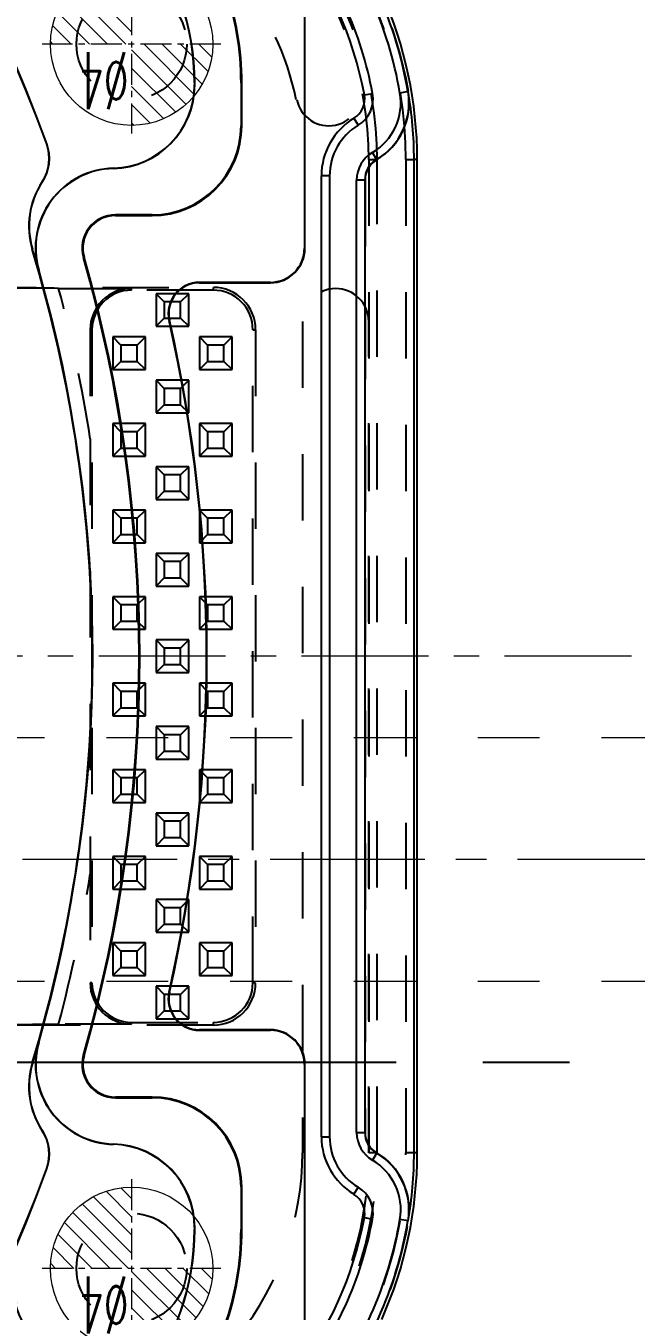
# Model space of a CAD drawing. Header units: millimetres. Extents: x -1495 to -116, y -3881 to 1305.
# Drawn here: x -697.21 to -682.17, y -362.94 to -331.28 of the extents above; entities that cross this region are included whole.
import ezdxf

# ---------------------------------------------------------------- set-up
doc = ezdxf.new("R2010")
doc.units = ezdxf.units.MM
doc.header["$LTSCALE"] = 16.335
doc.linetypes.add('CENTER', pattern=[0.6, 0.375, -0.075, 0.075, -0.075])
doc.linetypes.add('HIDDEN', pattern=[0.2, 0.1, -0.1])
doc.layers.get('0').update_dxf_attribs({"linetype": 'CONTINUOUS'})
for name, color, linetype, lineweight in [('center', 1, 'CENTER', 9), ('cool', 153, 'HIDDEN', 9), ('epin', 13, 'CONTINUOUS', 9)]:
    doc.layers.add(name, color=color, linetype=linetype, lineweight=lineweight)
doc.layers.add('DEFAULT_2', color=8, linetype='HIDDEN')
doc.styles.add('TXT05', font='txt.shx', dxfattribs={"width": 0.5, "bigfont": 'gbcbig.shx'})

# ---------------------------------------------------------------- blocks, each defined once
blk = doc.blocks.new('epin_ejp_4')
at = {"layer": 'epin'}
h = blk.add_hatch(dxfattribs=at)
h.set_pattern_fill('_ANSI31', color=123, scale=0.1, angle=90, style=0)
h.set_pattern_definition([(135, (760.4252, 313.6428), (-0.2245064, -0.2245064), [])])
h.paths.add_polyline_path([(0, 2, 0.414214), (-2, 0), (0, 0)])
h.paths.add_polyline_path([(2, 0), (0, 0), (0, -2, 0.414214)])
at = {"layer": 'epin', "color": 1, "linetype": 'CENTER', "ltscale": 0.124395}
for p, q in [((0, -2.2), (0, 2.2)), ((-2.2, 0), (2.2, 0))]:
    blk.add_line(p, q, dxfattribs=at)
at = {"layer": 'epin'}
blk.add_circle((0, 0), 2, dxfattribs=at)
at = {"layer": 'epin', "color": 6, "style": 'TXT05', "width": 0.5}
blk.add_text('%%c4', height=1.4, dxfattribs=at).set_placement((0.08, 0.2))
blk = doc.blocks.new('5')
at = {"layer": 'epin', "rotation": 180}
for p in [(-907.172, 2372.203), (-907.172, 2342.053)]:
    blk.add_blockref('epin_ejp_4', p, dxfattribs=at)

msp = doc.modelspace()

# ---------------------------------------------------------------- linework, layer by layer
at = {"color": 7, "linetype": 'Continuous'}
for p, q in [((-690.34, -329.505), (-690.34, -336.758)), ((-690.329, -336.758), (-690.329, -329.478)), ((-693.048, -332.688), (-693.048, -332.738)), ((-693.043, -332.688), (-693.048, -332.688)), ((-693.048, -332.738), (-693.043, -332.738)), ((-693.043, -332.738), (-693.043, -332.687)), ((-691.902, -332.688), (-691.902, -333.743)), ((-691.884, -333.743), (-691.884, -332.688)), ((-688.865, -332.984), (-688.664, -332.947)), ((-687.783, -332.902), (-687.988, -332.937)), ((-689.123, -333.553), (-689.017, -333.729)), ((-696.69, -334.191), (-696.685, -334.189)), ((-688.562, -334.579), (-688.667, -334.4)), ((-687.641, -359.038), (-687.641, -334.577)), ((-687.563, -334.577), (-687.641, -334.577)), ((-687.563, -359.038), (-687.563, -334.577)), ((-695.047, -334.794), (-695.047, -334.789)), ((-696.8, -335.124), (-696.796, -335.126)), ((-689.923, -358.639), (-689.923, -334.977)), ((-689.722, -334.977), (-689.923, -334.977)), ((-689.722, -334.977), (-689.722, -358.639)), ((-689.055, -358.536), (-689.055, -335.08)), ((-688.854, -335.08), (-689.055, -335.08)), ((-688.854, -335.08), (-688.854, -358.536)), ((-694.095, -335.936), (-694.997, -335.936)), ((-694.996, -335.954), (-694.095, -335.954)), ((-697.04, -336.782), (-697.045, -336.784)), ((-696.884, -337.294), (-696.889, -337.296)), ((-691.181, -337.599), (-692.927, -337.599)), ((-692.927, -337.609), (-691.181, -337.609)), ((-692.927, -356.007), (-692.927, -356.017)), ((-691.181, -356.007), (-692.927, -356.007)), ((-692.927, -356.017), (-691.181, -356.017)), ((-691.181, -356.017), (-691.181, -356.007)), ((-696.889, -356.32), (-696.884, -356.321)), ((-697.045, -356.832), (-697.04, -356.833)), ((-690.34, -356.858), (-690.34, -364.111)), ((-690.329, -356.858), (-690.34, -356.858)), ((-690.329, -364.138), (-690.329, -356.858)), ((-694.095, -357.662), (-694.997, -357.662)), ((-694.996, -357.679), (-694.095, -357.679)), ((-696.796, -358.489), (-696.8, -358.492)), ((-689.923, -358.639), (-689.722, -358.639)), ((-689.055, -358.536), (-688.854, -358.536)), ((-695.047, -358.826), (-695.047, -358.821)), ((-688.562, -359.036), (-688.667, -359.216)), ((-687.563, -359.038), (-687.641, -359.038)), ((-696.685, -359.427), (-696.69, -359.425)), ((-691.902, -359.873), (-691.902, -360.928)), ((-691.884, -360.928), (-691.884, -359.873)), ((-689.121, -360.059), (-689.017, -359.887)), ((-693.048, -360.878), (-693.048, -360.929)), ((-693.043, -360.878), (-693.048, -360.878)), ((-693.048, -360.928), (-693.043, -360.928)), ((-693.043, -360.928), (-693.043, -360.878)), ((-688.861, -360.633), (-688.664, -360.669)), ((-687.783, -360.714), (-687.988, -360.679))]:
    msp.add_line(p, q, dxfattribs=at)
at = {"color": 1, "linetype": 'CENTER', "ltscale": 1.741537}
msp.add_line((-835.3, -356.808), (-635.3, -356.808), dxfattribs=at)
at = {"color": 7, "linetype": 'Continuous'}
for centre, radius, start, end in [((-731.28, -346.808), 36.825, 20.0396, 90), ((-731.28, -346.808), 36.82, 20.0396, 90), ((-699.12, -332.688), 7.218, 360, 38.5802), ((-699.12, -332.688), 7.236, 0, 38.5802), ((-697.613, -334.577), 9.763, 9.6739, 38.5802), ((-697.613, -334.577), 9.964, 9.6739, 38.5802), ((-699.12, -332.688), 6.072, 0, 38.5714), ((-699.12, -332.688), 6.077, 0.0088, 38.5802), ((-697.613, -334.577), 9.096, 10.326, 38.5802), ((-697.613, -334.577), 8.891, 10.326, 38.5802), ((-697.613, -334.577), 10.05, 0, 24.082), ((-695.1, -332.738), 2.057, 271.4761, 0), ((-695.1, -332.738), 2.052, 271.4761, 0), ((-689.406, -333.082), 0.55, 301.0409, 10.326), ((-689.406, -333.082), 0.755, 301.0409, 10.326), ((-689.39, -333.176), 1.422, 300.5436, 9.6739), ((-689.39, -333.176), 1.623, 300.5436, 9.6739), ((-689.39, -333.176), 1.63, 300.5436, 9.6739), ((-697.613, -334.577), 9.971, 360, 9.6739), ((-688.266, -334.977), 1.657, 121.0409, 180), ((-694.095, -333.743), 2.211, 270, 0), ((-694.095, -333.743), 2.193, 270, 0), ((-688.266, -334.977), 1.456, 121.0409, 180), ((-697.668, -334.548), 1.042, 326.448, 20.0396), ((-697.668, -334.548), 1.047, 326.448, 20.0396), ((-688.266, -335.08), 0.789, 120.5436, 180), ((-688.266, -335.08), 0.588, 120.5436, 180), ((-688.266, -335.08), 0.581, 120.5436, 180), ((-694.997, -336.756), 1.968, 91.4761, 195.903), ((-694.997, -336.756), 1.963, 91.4761, 195.903), ((-695.156, -336.214), 1.973, 146.448, 196.7857), ((-695.156, -336.214), 1.968, 146.448, 196.7857), ((-694.996, -336.758), 0.822, 90.0184, 195.9008), ((-694.996, -336.758), 0.804, 90, 195.8764), ((-730.275, -346.808), 34.709, 343.2143, 16.7857), ((-730.275, -346.808), 34.715, 15.903, 16.7857), ((-691.181, -336.758), 0.851, 270, 0), ((-691.181, -336.758), 0.841, 270, 360), ((-730.275, -346.808), 35.861, 344.0986, 15.9008), ((-730.275, -346.808), 35.879, 344.0992, 15.9013), ((-730.275, -346.808), 34.72, 344.097, 15.903), ((-692.927, -338.366), 0.767, 90, 192.7368), ((-692.927, -338.366), 0.757, 90, 192.7368), ((-730.275, -346.808), 37.523, 347.2632, 12.7368), ((-730.275, -346.808), 37.534, 347.2632, 12.7368), ((-692.927, -355.25), 0.767, 167.2632, 270), ((-692.927, -355.25), 0.757, 167.2632, 270), ((-691.181, -356.858), 0.851, 360, 90), ((-691.181, -356.858), 0.841, 0, 90), ((-730.275, -346.808), 34.715, 343.2143, 344.097), ((-694.997, -356.859), 1.968, 164.097, 268.5239), ((-694.997, -356.859), 1.963, 164.097, 268.5239), ((-694.996, -356.858), 0.822, 164.1236, 270), ((-694.996, -356.858), 0.804, 164.0992, 269.9816), ((-695.156, -357.401), 1.973, 163.2143, 213.552), ((-695.156, -357.401), 1.968, 163.2143, 213.552), ((-694.095, -359.873), 2.211, 0, 90), ((-694.095, -359.873), 2.193, 360, 90), ((-697.668, -359.068), 1.042, 339.9604, 33.552), ((-697.668, -359.068), 1.047, 339.9604, 33.552), ((-688.266, -358.639), 1.657, 180, 238.9591), ((-688.266, -358.639), 1.456, 180, 238.9591), ((-688.266, -358.536), 0.789, 180, 239.4564), ((-688.266, -358.536), 0.588, 180, 239.4564), ((-688.266, -358.536), 0.581, 180, 239.4564), ((-695.1, -360.878), 2.057, 360, 88.5239), ((-695.1, -360.878), 2.052, 0, 88.5239), ((-689.39, -360.44), 1.422, 350.3261, 59.4564), ((-689.39, -360.44), 1.623, 350.3261, 59.4564), ((-689.39, -360.44), 1.63, 350.3261, 59.4564), ((-697.613, -359.038), 10.05, 335.918, 0), ((-697.613, -359.038), 9.971, 350.3261, 0), ((-731.28, -346.808), 36.82, 270, 339.9604), ((-731.28, -346.808), 36.825, 270, 339.9604), ((-689.406, -360.533), 0.755, 349.674, 58.9591), ((-689.406, -360.533), 0.55, 349.674, 58.9591), ((-699.12, -360.928), 6.072, 321.4198, 359.9912), ((-699.12, -360.928), 6.077, 321.4286, 0), ((-699.12, -360.928), 7.218, 321.4198, 0), ((-699.12, -360.928), 7.236, 321.4198, 0), ((-697.613, -359.038), 8.891, 321.4198, 349.674), ((-697.613, -359.038), 9.096, 321.4198, 349.674), ((-697.613, -359.038), 9.763, 321.4198, 350.3261), ((-697.613, -359.038), 9.964, 321.4198, 350.3261)]:
    msp.add_arc(centre, radius, start, end, dxfattribs=at)
at = {"layer": 'center', "color": 1, "linetype": 'CENTER', "ltscale": 0.510071}
msp.add_line((-682.286, -346.808), (-782.535, -346.808), dxfattribs=at)
at = {"layer": 'cool', "ltscale": 0.932966}
for p, q in [((-814.09, -348.808), (-656.51, -348.808)), ((-814.09, -354.808), (-656.51, -354.808))]:
    msp.add_line(p, q, dxfattribs=at)
at = {"layer": 'cool', "color": 1, "linetype": 'CENTER', "ltscale": 0.621977}
msp.add_line((-825.3, -351.808), (-645.3, -351.808), dxfattribs=at)
at = {"layer": 'DEFAULT_2', "color": 8, "linetype": 'HIDDEN'}
for p, q in [((-691.884, -332.688), (-691.902, -332.688)), ((-691.902, -333.743), (-691.884, -333.743)), ((-688.756, -334.577), (-688.552, -334.577)), ((-688.753, -334.577), (-688.753, -359.038)), ((-688.552, -359.038), (-688.552, -334.577)), ((-687.841, -334.577), (-687.841, -359.038)), ((-687.841, -334.577), (-687.641, -334.577)), ((-689.923, -334.977), (-689.927, -334.977)), ((-688.847, -335.08), (-688.854, -335.08)), ((-688.847, -335.08), (-688.847, -358.536)), ((-694.996, -335.936), (-694.996, -335.954)), ((-694.095, -335.954), (-694.095, -335.936)), ((-690.34, -336.758), (-690.329, -336.758)), ((-695.769, -336.978), (-695.786, -336.983)), ((-705.117, -337.723), (-692.588, -337.723)), ((-696.397, -337.747), (-694.598, -337.747)), ((-694.598, -337.792), (-694.598, -337.747)), ((-692.588, -337.792), (-694.598, -337.792)), ((-692.927, -337.599), (-692.927, -337.609)), ((-692.588, -337.723), (-692.588, -337.792)), ((-691.181, -337.609), (-691.181, -337.599)), ((-693.995, -337.878), (-693.995, -338.682)), ((-693.794, -338.079), (-693.995, -337.878)), ((-693.191, -337.878), (-693.995, -337.878)), ((-693.794, -338.079), (-693.794, -338.481)), ((-693.392, -338.079), (-693.794, -338.079)), ((-693.392, -338.079), (-693.191, -337.878)), ((-693.392, -338.481), (-693.392, -338.079)), ((-693.191, -338.682), (-693.191, -337.878)), ((-695.619, -338.768), (-695.619, -341.449)), ((-695.619, -338.768), (-695.574, -338.768)), ((-695.574, -338.768), (-695.574, -354.848)), ((-693.794, -338.481), (-693.995, -338.682)), ((-693.995, -338.682), (-693.191, -338.682)), ((-693.794, -338.481), (-693.392, -338.481)), ((-693.665, -338.533), (-693.675, -338.535)), ((-693.392, -338.481), (-693.191, -338.682)), ((-691.612, -354.848), (-691.612, -338.768)), ((-691.612, -338.768), (-691.543, -338.768)), ((-691.543, -338.768), (-691.543, -354.848)), ((-690.39, -338.567), (-690.386, -338.567)), ((-690.386, -338.567), (-690.386, -359.038)), ((-688.759, -359.038), (-688.759, -338.567)), ((-688.759, -338.567), (-688.756, -338.567)), ((-695.061, -338.944), (-695.061, -339.748)), ((-694.86, -339.145), (-695.061, -338.944)), ((-694.257, -338.944), (-695.061, -338.944)), ((-694.458, -339.145), (-694.257, -338.944)), ((-694.257, -339.748), (-694.257, -338.944)), ((-692.929, -338.944), (-692.929, -339.748)), ((-692.728, -339.145), (-692.929, -338.944)), ((-692.125, -338.944), (-692.929, -338.944)), ((-692.326, -339.145), (-692.125, -338.944)), ((-692.125, -339.748), (-692.125, -338.944)), ((-694.86, -339.145), (-694.86, -339.547)), ((-694.458, -339.145), (-694.86, -339.145)), ((-694.458, -339.547), (-694.458, -339.145)), ((-692.728, -339.145), (-692.728, -339.547)), ((-692.326, -339.145), (-692.728, -339.145)), ((-692.326, -339.547), (-692.326, -339.145)), ((-694.86, -339.547), (-695.061, -339.748)), ((-694.86, -339.547), (-694.458, -339.547)), ((-694.458, -339.547), (-694.257, -339.748)), ((-692.728, -339.547), (-692.929, -339.748)), ((-692.728, -339.547), (-692.326, -339.547)), ((-692.326, -339.547), (-692.125, -339.748)), ((-695.061, -339.748), (-694.257, -339.748)), ((-693.995, -340.01), (-693.995, -340.814)), ((-693.794, -340.211), (-693.995, -340.01)), ((-693.191, -340.01), (-693.995, -340.01)), ((-693.392, -340.211), (-693.191, -340.01)), ((-693.191, -340.814), (-693.191, -340.01)), ((-692.929, -339.748), (-692.125, -339.748)), ((-693.794, -340.211), (-693.794, -340.613)), ((-693.392, -340.211), (-693.794, -340.211)), ((-693.392, -340.613), (-693.392, -340.211)), ((-693.794, -340.613), (-693.995, -340.814)), ((-693.794, -340.613), (-693.392, -340.613)), ((-693.392, -340.613), (-693.191, -340.814)), ((-693.995, -340.814), (-693.191, -340.814)), ((-695.061, -341.076), (-695.061, -341.88)), ((-694.86, -341.277), (-695.061, -341.076)), ((-694.257, -341.076), (-695.061, -341.076)), ((-694.86, -341.277), (-694.86, -341.679)), ((-694.458, -341.277), (-694.86, -341.277)), ((-694.458, -341.277), (-694.257, -341.076)), ((-694.458, -341.679), (-694.458, -341.277)), ((-694.257, -341.88), (-694.257, -341.076)), ((-692.929, -341.076), (-692.929, -341.88)), ((-692.728, -341.277), (-692.929, -341.076)), ((-692.125, -341.076), (-692.929, -341.076)), ((-692.728, -341.277), (-692.728, -341.679)), ((-692.326, -341.277), (-692.728, -341.277)), ((-692.326, -341.277), (-692.125, -341.076)), ((-692.326, -341.679), (-692.326, -341.277)), ((-692.125, -341.88), (-692.125, -341.076)), ((-694.86, -341.679), (-695.061, -341.88)), ((-695.061, -341.88), (-694.257, -341.88)), ((-694.86, -341.679), (-694.458, -341.679)), ((-694.458, -341.679), (-694.257, -341.88)), ((-692.728, -341.679), (-692.929, -341.88)), ((-692.929, -341.88), (-692.125, -341.88)), ((-692.728, -341.679), (-692.326, -341.679)), ((-692.326, -341.679), (-692.125, -341.88)), ((-693.995, -342.142), (-693.995, -342.946)), ((-693.794, -342.343), (-693.995, -342.142)), ((-693.191, -342.142), (-693.995, -342.142)), ((-693.392, -342.343), (-693.191, -342.142)), ((-693.191, -342.946), (-693.191, -342.142)), ((-693.794, -342.343), (-693.794, -342.745)), ((-693.392, -342.343), (-693.794, -342.343)), ((-693.392, -342.745), (-693.392, -342.343)), ((-693.794, -342.745), (-693.995, -342.946)), ((-693.794, -342.745), (-693.392, -342.745)), ((-693.392, -342.745), (-693.191, -342.946)), ((-693.995, -342.946), (-693.191, -342.946)), ((-695.061, -343.208), (-695.061, -344.012)), ((-694.86, -343.409), (-695.061, -343.208)), ((-694.257, -343.208), (-695.061, -343.208)), ((-694.86, -343.409), (-694.86, -343.811)), ((-694.458, -343.409), (-694.86, -343.409)), ((-694.458, -343.409), (-694.257, -343.208)), ((-694.458, -343.811), (-694.458, -343.409)), ((-694.257, -344.012), (-694.257, -343.208)), ((-692.929, -343.208), (-692.929, -344.012)), ((-692.728, -343.409), (-692.929, -343.208)), ((-692.125, -343.208), (-692.929, -343.208)), ((-692.728, -343.409), (-692.728, -343.811)), ((-692.326, -343.409), (-692.728, -343.409)), ((-692.326, -343.409), (-692.125, -343.208)), ((-692.326, -343.811), (-692.326, -343.409)), ((-692.125, -344.012), (-692.125, -343.208)), ((-694.86, -343.811), (-695.061, -344.012)), ((-694.86, -343.811), (-694.458, -343.811)), ((-694.458, -343.811), (-694.257, -344.012)), ((-692.728, -343.811), (-692.929, -344.012)), ((-692.728, -343.811), (-692.326, -343.811)), ((-692.326, -343.811), (-692.125, -344.012)), ((-695.061, -344.012), (-694.257, -344.012)), ((-692.929, -344.012), (-692.125, -344.012)), ((-693.995, -344.274), (-693.995, -345.078)), ((-693.794, -344.475), (-693.995, -344.274)), ((-693.191, -344.274), (-693.995, -344.274)), ((-693.392, -344.475), (-693.191, -344.274)), ((-693.191, -345.078), (-693.191, -344.274)), ((-693.794, -344.475), (-693.794, -344.877)), ((-693.392, -344.475), (-693.794, -344.475)), ((-693.392, -344.877), (-693.392, -344.475)), ((-693.794, -344.877), (-693.995, -345.078)), ((-693.995, -345.078), (-693.191, -345.078)), ((-693.794, -344.877), (-693.392, -344.877)), ((-693.392, -344.877), (-693.191, -345.078)), ((-695.061, -345.34), (-695.061, -346.144)), ((-694.86, -345.541), (-695.061, -345.34)), ((-694.257, -345.34), (-695.061, -345.34)), ((-694.458, -345.541), (-694.257, -345.34)), ((-694.257, -346.144), (-694.257, -345.34)), ((-692.929, -345.34), (-692.929, -346.144)), ((-692.728, -345.541), (-692.929, -345.34)), ((-692.125, -345.34), (-692.929, -345.34)), ((-692.326, -345.541), (-692.125, -345.34)), ((-692.125, -346.144), (-692.125, -345.34)), ((-694.86, -345.541), (-694.86, -345.943)), ((-694.458, -345.541), (-694.86, -345.541)), ((-694.458, -345.943), (-694.458, -345.541)), ((-692.728, -345.541), (-692.728, -345.943)), ((-692.326, -345.541), (-692.728, -345.541)), ((-692.326, -345.943), (-692.326, -345.541)), ((-694.86, -345.943), (-695.061, -346.144)), ((-694.86, -345.943), (-694.458, -345.943)), ((-694.458, -345.943), (-694.257, -346.144)), ((-692.728, -345.943), (-692.929, -346.144)), ((-692.728, -345.943), (-692.326, -345.943)), ((-692.326, -345.943), (-692.125, -346.144)), ((-695.061, -346.144), (-694.257, -346.144)), ((-692.929, -346.144), (-692.125, -346.144)), ((-693.995, -346.406), (-693.995, -347.21)), ((-693.794, -346.607), (-693.995, -346.406)), ((-693.191, -346.406), (-693.995, -346.406)), ((-693.794, -346.607), (-693.794, -347.009)), ((-693.392, -346.607), (-693.794, -346.607)), ((-693.392, -346.607), (-693.191, -346.406)), ((-693.392, -347.009), (-693.392, -346.607)), ((-693.191, -347.21), (-693.191, -346.406)), ((-693.794, -347.009), (-693.995, -347.21)), ((-693.995, -347.21), (-693.191, -347.21)), ((-693.794, -347.009), (-693.392, -347.009)), ((-693.392, -347.009), (-693.191, -347.21)), ((-695.061, -347.472), (-695.061, -348.276)), ((-694.86, -347.673), (-695.061, -347.472)), ((-694.257, -347.472), (-695.061, -347.472)), ((-694.458, -347.673), (-694.257, -347.472)), ((-694.257, -348.276), (-694.257, -347.472)), ((-692.929, -347.472), (-692.929, -348.276)), ((-692.728, -347.673), (-692.929, -347.472)), ((-692.125, -347.472), (-692.929, -347.472)), ((-692.326, -347.673), (-692.125, -347.472)), ((-692.125, -348.276), (-692.125, -347.472)), ((-694.86, -347.673), (-694.86, -348.075)), ((-694.458, -347.673), (-694.86, -347.673)), ((-694.458, -348.075), (-694.458, -347.673)), ((-692.728, -347.673), (-692.728, -348.075)), ((-692.326, -347.673), (-692.728, -347.673)), ((-692.326, -348.075), (-692.326, -347.673)), ((-694.86, -348.075), (-695.061, -348.276)), ((-694.86, -348.075), (-694.458, -348.075)), ((-694.458, -348.075), (-694.257, -348.276)), ((-692.728, -348.075), (-692.929, -348.276)), ((-692.728, -348.075), (-692.326, -348.075)), ((-692.326, -348.075), (-692.125, -348.276)), ((-695.061, -348.276), (-694.257, -348.276)), ((-693.995, -348.538), (-693.995, -349.342)), ((-693.794, -348.739), (-693.995, -348.538)), ((-693.191, -348.538), (-693.995, -348.538)), ((-693.392, -348.739), (-693.191, -348.538)), ((-693.191, -349.342), (-693.191, -348.538)), ((-692.929, -348.276), (-692.125, -348.276)), ((-693.794, -348.739), (-693.794, -349.141)), ((-693.392, -348.739), (-693.794, -348.739)), ((-693.392, -349.141), (-693.392, -348.739)), ((-693.794, -349.141), (-693.995, -349.342)), ((-693.794, -349.141), (-693.392, -349.141)), ((-693.392, -349.141), (-693.191, -349.342)), ((-693.995, -349.342), (-693.191, -349.342)), ((-695.061, -349.604), (-695.061, -350.408)), ((-694.86, -349.805), (-695.061, -349.604)), ((-694.257, -349.604), (-695.061, -349.604)), ((-694.86, -349.805), (-694.86, -350.207)), ((-694.458, -349.805), (-694.86, -349.805)), ((-694.458, -349.805), (-694.257, -349.604)), ((-694.458, -350.207), (-694.458, -349.805)), ((-694.257, -350.408), (-694.257, -349.604)), ((-692.929, -349.604), (-692.929, -350.408)), ((-692.728, -349.805), (-692.929, -349.604)), ((-692.125, -349.604), (-692.929, -349.604)), ((-692.728, -349.805), (-692.728, -350.207)), ((-692.326, -349.805), (-692.728, -349.805)), ((-692.326, -349.805), (-692.125, -349.604)), ((-692.326, -350.207), (-692.326, -349.805)), ((-692.125, -350.408), (-692.125, -349.604)), ((-694.86, -350.207), (-695.061, -350.408)), ((-695.061, -350.408), (-694.257, -350.408)), ((-694.86, -350.207), (-694.458, -350.207)), ((-694.458, -350.207), (-694.257, -350.408)), ((-692.728, -350.207), (-692.929, -350.408)), ((-692.929, -350.408), (-692.125, -350.408)), ((-692.728, -350.207), (-692.326, -350.207)), ((-692.326, -350.207), (-692.125, -350.408)), ((-693.995, -350.67), (-693.995, -351.474)), ((-693.794, -350.871), (-693.995, -350.67)), ((-693.191, -350.67), (-693.995, -350.67)), ((-693.392, -350.871), (-693.191, -350.67)), ((-693.191, -351.474), (-693.191, -350.67)), ((-693.794, -350.871), (-693.794, -351.273)), ((-693.392, -350.871), (-693.794, -350.871)), ((-693.392, -351.273), (-693.392, -350.871)), ((-693.794, -351.273), (-693.995, -351.474)), ((-693.794, -351.273), (-693.392, -351.273)), ((-693.392, -351.273), (-693.191, -351.474)), ((-695.061, -351.736), (-695.061, -352.54)), ((-694.86, -351.937), (-695.061, -351.736)), ((-694.257, -351.736), (-695.061, -351.736)), ((-694.458, -351.937), (-694.257, -351.736)), ((-694.257, -352.54), (-694.257, -351.736)), ((-693.995, -351.474), (-693.191, -351.474)), ((-692.929, -351.736), (-692.929, -352.54)), ((-692.728, -351.937), (-692.929, -351.736)), ((-692.125, -351.736), (-692.929, -351.736)), ((-692.326, -351.937), (-692.125, -351.736)), ((-692.125, -352.54), (-692.125, -351.736)), ((-694.86, -351.937), (-694.86, -352.339)), ((-694.458, -351.937), (-694.86, -351.937)), ((-694.458, -352.339), (-694.458, -351.937)), ((-692.728, -351.937), (-692.728, -352.339)), ((-692.326, -351.937), (-692.728, -351.937)), ((-692.326, -352.339), (-692.326, -351.937)), ((-695.619, -352.167), (-695.619, -354.848)), ((-694.86, -352.339), (-695.061, -352.54)), ((-694.86, -352.339), (-694.458, -352.339)), ((-694.458, -352.339), (-694.257, -352.54)), ((-692.728, -352.339), (-692.929, -352.54)), ((-692.728, -352.339), (-692.326, -352.339)), ((-692.326, -352.339), (-692.125, -352.54)), ((-695.061, -352.54), (-694.257, -352.54)), ((-692.929, -352.54), (-692.125, -352.54)), ((-693.995, -352.802), (-693.995, -353.606)), ((-693.794, -353.003), (-693.995, -352.802)), ((-693.191, -352.802), (-693.995, -352.802)), ((-693.794, -353.003), (-693.794, -353.405)), ((-693.392, -353.003), (-693.794, -353.003)), ((-693.392, -353.003), (-693.191, -352.802)), ((-693.392, -353.405), (-693.392, -353.003)), ((-693.191, -353.606), (-693.191, -352.802)), ((-693.794, -353.405), (-693.995, -353.606)), ((-693.995, -353.606), (-693.191, -353.606)), ((-693.794, -353.405), (-693.392, -353.405)), ((-693.392, -353.405), (-693.191, -353.606)), ((-695.061, -353.868), (-695.061, -354.672)), ((-694.86, -354.069), (-695.061, -353.868)), ((-694.257, -353.868), (-695.061, -353.868)), ((-694.458, -354.069), (-694.257, -353.868)), ((-694.257, -354.672), (-694.257, -353.868)), ((-692.929, -353.868), (-692.929, -354.672)), ((-692.728, -354.069), (-692.929, -353.868)), ((-692.125, -353.868), (-692.929, -353.868)), ((-692.326, -354.069), (-692.125, -353.868)), ((-692.125, -354.672), (-692.125, -353.868)), ((-694.86, -354.069), (-694.86, -354.471)), ((-694.458, -354.069), (-694.86, -354.069)), ((-694.458, -354.471), (-694.458, -354.069)), ((-692.728, -354.069), (-692.728, -354.471)), ((-692.326, -354.069), (-692.728, -354.069)), ((-692.326, -354.471), (-692.326, -354.069)), ((-694.86, -354.471), (-695.061, -354.672)), ((-694.86, -354.471), (-694.458, -354.471)), ((-694.458, -354.471), (-694.257, -354.672)), ((-692.728, -354.471), (-692.929, -354.672)), ((-692.728, -354.471), (-692.326, -354.471)), ((-692.326, -354.471), (-692.125, -354.672)), ((-695.574, -354.848), (-695.619, -354.848)), ((-695.061, -354.672), (-694.257, -354.672)), ((-692.929, -354.672), (-692.125, -354.672)), ((-691.543, -354.848), (-691.612, -354.848)), ((-693.995, -354.934), (-693.995, -355.738)), ((-693.794, -355.135), (-693.995, -354.934)), ((-693.191, -354.934), (-693.995, -354.934)), ((-693.794, -355.135), (-693.794, -355.537)), ((-693.392, -355.135), (-693.794, -355.135)), ((-693.665, -355.083), (-693.675, -355.081)), ((-693.392, -355.135), (-693.191, -354.934)), ((-693.392, -355.537), (-693.392, -355.135)), ((-693.191, -355.738), (-693.191, -354.934)), ((-693.794, -355.537), (-693.995, -355.738)), ((-693.794, -355.537), (-693.392, -355.537)), ((-693.392, -355.537), (-693.191, -355.738)), ((-694.598, -355.869), (-696.397, -355.869)), ((-694.598, -355.869), (-694.598, -355.824)), ((-694.598, -355.824), (-692.588, -355.824)), ((-693.995, -355.738), (-693.191, -355.738)), ((-692.588, -355.824), (-692.588, -355.892)), ((-692.588, -355.892), (-697.552, -355.892)), ((-695.786, -356.633), (-695.769, -356.638)), ((-694.996, -357.662), (-694.996, -357.679)), ((-694.095, -357.679), (-694.095, -357.662)), ((-689.927, -358.639), (-689.923, -358.639)), ((-688.854, -358.536), (-688.847, -358.536)), ((-690.386, -359.038), (-690.39, -359.038)), ((-688.552, -359.038), (-688.759, -359.038)), ((-687.641, -359.038), (-687.841, -359.038)), ((-691.884, -359.873), (-691.902, -359.873)), ((-691.902, -360.928), (-691.884, -360.928))]:
    msp.add_line(p, q, dxfattribs=at)
for centre in [(-694.598, -331.733), (-694.598, -361.883)]:
    msp.add_circle(centre, 1.357, dxfattribs=at)
for centre, radius, start, end in [((-697.613, -334.577), 9.772, 0, 38.5802), ((-697.613, -334.577), 9.973, 9.6739, 38.5802), ((-697.613, -334.577), 9.06, 360, 38.5802), ((-694.598, -331.733), 2.975, 115.7286, 194.4775), ((-697.613, -334.577), 8.854, 360, 38.5802), ((-697.613, -334.577), 7.223, 11.7595, 38.5802), ((-689.741, -332.939), 0.804, 191.7595, 11.7595), ((-730.275, -346.808), 35.069, 8.7902, 14.9738), ((-694.598, -338.768), 1.021, 90, 180), ((-694.598, -338.768), 0.976, 90, 180), ((-692.588, -338.768), 1.045, 360, 90), ((-692.588, -338.768), 0.976, 0, 90), ((-689.573, -338.567), 0.814, 0, 180), ((3971.987, -346.808), 4667.609, 179.934216, 180.065784), ((-730.275, -346.808), 35.069, 345.0262, 351.2098), ((-694.598, -354.848), 1.021, 180, 270), ((-694.598, -354.848), 0.976, 180, 270), ((-692.588, -354.848), 1.045, 270, 0), ((-692.588, -354.848), 0.976, 270, 360), ((-698.678, -69.823), 286.054, 270.22897, 270.4568), ((-697.613, -359.038), 7.223, 321.4198, 360), ((-697.613, -359.038), 8.854, 321.4198, 0), ((-697.613, -359.038), 8.859, 321.4198, 0), ((-697.613, -359.038), 9.06, 321.4198, 0), ((-697.613, -359.038), 9.772, 321.4198, 360), ((-697.613, -359.038), 9.973, 321.4198, 350.3261), ((-694.598, -361.883), 2.975, 165.5225, 244.2714), ((-694.598, -361.883), 2.999, 192.5092, 244.2714)]:
    msp.add_arc(centre, radius, start, end, dxfattribs=at)
msp.add_open_spline([(-696.397, -337.747), (-696.971, -337.742), (-698.302, -337.736), (-701.199, -337.731), (-703.522, -337.733), (-705.089, -337.738)], degree=3, knots=[0, 0, 0, 0, 0.197937, 0.459314, 1, 1, 1, 1], dxfattribs=at)

# ---------------------------------------------------------------- block references
msp.add_blockref('5', (212.574, -2703.936))

doc.saveas('drawing.dxf')
